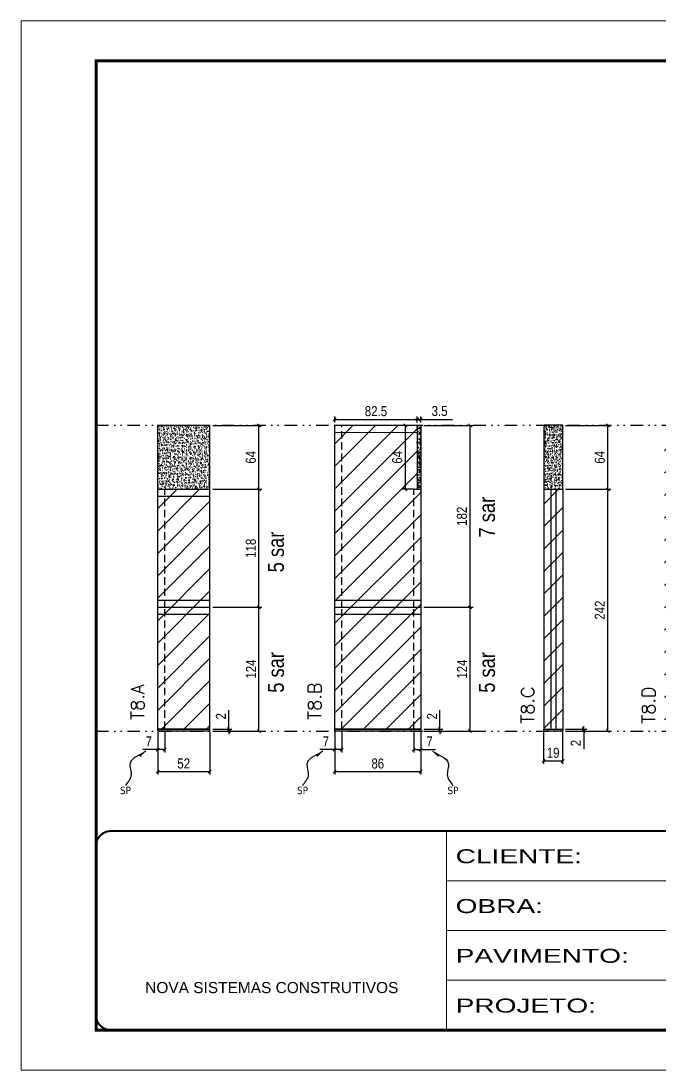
# Model space of a CAD drawing. Extents: x 14400 to 27878, y -21631 to 6985.
# Drawn here: x 17583 to 18222, y -8997 to -7947 of the extents above; entities that cross this region are included whole.
import ezdxf

# ---------------------------------------------------------------- set-up
doc = ezdxf.new("R2010")
doc.units = 0
for name, pattern in [('CONTINUO', [0]), ('DASHED', [0.75, 0.5, -0.25]), ('DIVIDE2', [0.625, 0.25, -0.125, 0, -0.125, 0, -0.125]), ('HIDDEN', [0.375, 0.25, -0.125])]:
    doc.linetypes.add(name, pattern=pattern)
for name, color, linetype in [('COTA', 241, 'Continuous'), ('NOMENCLATURA', 7, 'Continuous'), ('Nível', 160, 'Continuous'), ('Painéis', 200, 'Continuous'), ('SARR_2.2x7', 40, 'Continuous'), ('texto', 7, 'Continuous')]:
    doc.layers.add(name, color=color, linetype=linetype)
for name, color, linetype, lineweight in [('Folhas', 255, 'Continuous', 9), ('Hachura', 251, 'Continuous', 9), ('SARRAFO DE PRESSAO', 251, 'DASHED', 9), ('Texto Seção', 7, 'Continuous', 15)]:
    doc.layers.add(name, color=color, linetype=linetype, lineweight=lineweight)
doc.styles.add('ARIAL', font='arial.ttf')
doc.styles.add('ARIAL_NARROW', font='ARIALN.TTF', dxfattribs={"height": 0.2})
doc.styles.add('COTA TECNICA', font='techl___.ttf', dxfattribs={"height": 10})
doc.styles.add('COTA TECNICA-50', font='techl___.ttf', dxfattribs={"height": 10})
doc.styles.add('REGUA-120', font='ROMANS.shx', dxfattribs={"height": 15})
doc.styles.get("Standard").update_dxf_attribs({"font": 'arial.ttf'})
doc.styles.add('Tecnologia', font='')
doc.styles.get('Tecnologia').set_extended_font_data('Forgotten Futurist')
doc.dimstyles.new('COTA PAINEL-50', dxfattribs={"dimtxt": 10, "dimasz": 3, "dimexe": 3, "dimexo": 3, "dimgap": 3, "dimtad": 1, "dimdec": 1, "dimzin": 12, "dimdsep": 46, "dimtxsty": 'COTA TECNICA-50', "dimblk1": 'OBLIQUE', "dimblk2": 'OBLIQUE', "dimsah": 1, "dimcen": 0.9, "dimclrd": 4, "dimclre": 4, "dimclrt": 240, "dimadec": 1, "dimazin": 3, "dimtfac": 1, "dimtdec": 1, "dimtmove": 0, "dimatfit": 3, "dimfxl": 1, "dimtolj": 1, "dimtzin": 12, "dimarcsym": 0})
doc.dimstyles.new('PAINEL', dxfattribs={"dimtxt": 10, "dimasz": 3, "dimexe": 3, "dimexo": 3, "dimgap": 3, "dimtad": 1, "dimdec": 1, "dimzin": 12, "dimdsep": 46, "dimtxsty": 'COTA TECNICA', "dimblk1": 'OBLIQUE', "dimblk2": 'OBLIQUE', "dimsah": 1, "dimcen": 0.9, "dimclrd": 4, "dimclre": 4, "dimclrt": 240, "dimadec": 1, "dimazin": 3, "dimtfac": 1, "dimtdec": 1, "dimtmove": 0, "dimatfit": 3, "dimfxl": 1, "dimtolj": 1, "dimtzin": 12, "dimarcsym": 0})
doc.dimstyles.get("Standard").update_dxf_attribs({"dimtxt": 0.18, "dimasz": 0.18, "dimexe": 0.18, "dimexo": 0.0625, "dimgap": 0.09, "dimtad": 0, "dimtih": 1, "dimtoh": 1, "dimdec": 4, "dimzin": 0, "dimdsep": 46, "dimtxsty": 'Standard', "dimcen": 0.09, "dimadec": 0, "dimazin": 0, "dimtfac": 1, "dimtdec": 4, "dimtofl": 0, "dimtmove": 0, "dimatfit": 3, "dimfxl": 1, "dimtolj": 1, "dimtzin": 0, "dimarcsym": 0})

# ---------------------------------------------------------------- blocks, each defined once
blk = doc.blocks.new('9999999999')
at = {"color": 30, "linetype": 'CONTINUO'}
for p, q in [((98564.6, 34230.2), (98564.6, 34429.4)), ((98564.6, 34379.6), (99584, 34379.6)), ((98564.6, 34329.8), (99488, 34329.8)), ((98564.6, 34280), (99488, 34280))]:
    blk.add_line(p, q, dxfattribs=at)
at = {"color": 30, "linetype": 'CONTINUO', "const_width": 2}
blk.add_lwpolyline([(99584, 34230.2), (99584, 34414.4, 0.414214), (99569, 34429.4), (98229, 34429.4, 0.414214), (98214, 34414.4), (98214, 34245.2, 0.414214), (98229, 34230.2), (99584, 34230.2)], format="xyb", dxfattribs=at)
at = {"layer": 'Folhas'}
blk.add_lwpolyline([(98139, 34190.2), (99624, 34190.2), (99624, 35240.2), (98139, 35240.2)], close=True, dxfattribs=at)
at = {"layer": 'Folhas', "color": 30, "const_width": 3}
blk.add_lwpolyline([(98214, 34230.2), (99584, 34230.2), (99584, 35200.2), (98214, 35200.2)], close=True, dxfattribs=at)
at = {"color": 7, "linetype": 'Continuous', "ltscale": 5, "style": 'ARIAL'}
blk.add_text('NOVA SISTEMAS CONSTRUTIVOS', height=11.059, dxfattribs=at).set_placement((98263.2, 34267.2))
at = {"layer": 'Folhas', "color": 7, "style": 'Tecnologia', "width": 1.5}
for s, p in [('CLIENTE:', (98573.7, 34397.2)), ('OBRA:', (98573.7, 34347.3)), ('PAVIMENTO:', (98573.7, 34297.5)), ('PROJETO:', (98573.7, 34247.7))]:
    blk.add_text(s, height=14, dxfattribs=at).set_placement(p)
blk = doc.blocks.new('_Oblique')
at = {"color": 0, "linetype": 'ByBlock', "lineweight": -2}
blk.add_line((-0.5, -0.5), (0.5, 0.5), dxfattribs=at)
blk = doc.blocks.new('*D2519')
at = {"layer": 'COTA', "color": 4, "lineweight": -2, "transparency": 16777216}
for p, q in [((17720.2, -8658.5), (17720.2, -8701.1)), ((17772.2, -8658.5), (17772.2, -8701.1)), ((17720.2, -8698.1), (17772.2, -8698.1))]:
    blk.add_line(p, q, dxfattribs=at)
at = {"layer": 'Defpoints', "color": 0, "transparency": 16777216}
for p in [(17720.2, -8655.5), (17772.2, -8655.5), (17772.2, -8698.1)]:
    blk.add_point(p, dxfattribs=at)
at = {"layer": 'COTA', "color": 4, "lineweight": -2, "transparency": 16777216, "xscale": 3, "yscale": 3, "zscale": 3, "rotation": 180}
blk.add_blockref('_Oblique', (17720.2, -8698.1), dxfattribs=at)
at = {"layer": 'COTA', "color": 4, "lineweight": -2, "transparency": 16777216, "xscale": 3, "yscale": 3, "zscale": 3}
blk.add_blockref('_Oblique', (17772.2, -8698.1), dxfattribs=at)
at = {"layer": 'COTA', "color": 240, "transparency": 16777216, "insert": (17746.2, -8690), "char_height": 10, "attachment_point": 5, "style": 'COTA TECNICA'}
blk.add_mtext('\\A1;52', dxfattribs=at)
blk = doc.blocks.new('*D2520')
at = {"layer": 'COTA', "color": 4, "lineweight": -2, "transparency": 16777216}
for p, q in [((17720.2, -8660.5), (17720.2, -8679)), ((17727.2, -8658.5), (17727.2, -8679)), ((17720.2, -8676), (17705.4, -8676)), ((17727.2, -8676), (17720.2, -8676))]:
    blk.add_line(p, q, dxfattribs=at)
at = {"layer": 'Defpoints', "color": 0, "transparency": 16777216}
for p in [(17720.2, -8657.5), (17727.2, -8655.5), (17720.2, -8676)]:
    blk.add_point(p, dxfattribs=at)
at = {"layer": 'COTA', "color": 4, "lineweight": -2, "transparency": 16777216, "xscale": 3, "yscale": 3, "zscale": 3, "rotation": 180}
blk.add_blockref('_Oblique', (17720.2, -8676), dxfattribs=at)
at = {"layer": 'COTA', "color": 4, "lineweight": -2, "transparency": 16777216, "xscale": 3, "yscale": 3, "zscale": 3}
blk.add_blockref('_Oblique', (17727.2, -8676), dxfattribs=at)
at = {"layer": 'COTA', "color": 240, "transparency": 16777216, "insert": (17711.3, -8667.9), "char_height": 10, "attachment_point": 5, "style": 'COTA TECNICA-50'}
blk.add_mtext('\\A1;7', dxfattribs=at)
blk = doc.blocks.new('*D2521')
at = {"layer": 'COTA', "color": 4, "lineweight": -2, "transparency": 16777216}
for p, q in [((17791.4, -8655.5), (17791.4, -8636.7)), ((17775.2, -8655.5), (17794.4, -8655.5)), ((17775.2, -8657.5), (17794.4, -8657.5)), ((17791.4, -8657.5), (17791.4, -8655.5)), ((17791.4, -8657.5), (17791.4, -8660.5))]:
    blk.add_line(p, q, dxfattribs=at)
at = {"layer": 'Defpoints', "color": 0, "transparency": 16777216}
for p in [(17772.2, -8655.5), (17772.2, -8657.5), (17791.4, -8657.5)]:
    blk.add_point(p, dxfattribs=at)
at = {"layer": 'COTA', "color": 4, "lineweight": -2, "transparency": 16777216, "xscale": 3, "yscale": 3, "zscale": 3}
for p, rotation in [((17791.4, -8655.5), 270), ((17791.4, -8657.5), 90)]:
    blk.add_blockref('_Oblique', p, dxfattribs=dict(at, rotation=rotation))
at = {"layer": 'COTA', "color": 240, "transparency": 16777216, "insert": (17783.4, -8642.7), "char_height": 10, "attachment_point": 5, "rotation": 90, "style": 'COTA TECNICA-50'}
blk.add_mtext('\\A1;2', dxfattribs=at)
blk = doc.blocks.new('*D2522')
at = {"layer": 'COTA', "color": 4, "linetype": 'ByBlock', "lineweight": -2, "transparency": 16777216}
for p, q in [((17775.2, -8533.5), (17824.5, -8533.5)), ((17821.5, -8657.5), (17821.5, -8533.5)), ((17775.2, -8657.5), (17824.5, -8657.5))]:
    blk.add_line(p, q, dxfattribs=at)
at = {"layer": 'Defpoints', "color": 0, "linetype": 'ByBlock', "transparency": 16777216}
for p in [(17772.2, -8533.5), (17821.5, -8533.5), (17772.2, -8657.5)]:
    blk.add_point(p, dxfattribs=at)
at = {"layer": 'COTA', "color": 4, "linetype": 'ByBlock', "lineweight": -2, "transparency": 16777216, "xscale": 3, "yscale": 3, "zscale": 3}
for p, rotation in [((17821.5, -8533.5), 90), ((17821.5, -8657.5), 270)]:
    blk.add_blockref('_Oblique', p, dxfattribs=dict(at, rotation=rotation))
at = {"layer": 'COTA', "color": 240, "linetype": 'ByBlock', "transparency": 16777216, "insert": (17813.5, -8595.5), "char_height": 10, "attachment_point": 5, "rotation": 90, "style": 'COTA TECNICA'}
blk.add_mtext('\\A1;124', dxfattribs=at)
blk = doc.blocks.new('*D2517')
at = {"layer": 'COTA', "color": 4, "linetype": 'ByBlock', "lineweight": -2, "transparency": 16777216}
for p, q in [((17775.2, -8533.5), (17824.5, -8533.5)), ((17821.5, -8657.5), (17821.5, -8533.5)), ((17775.2, -8657.5), (17824.5, -8657.5))]:
    blk.add_line(p, q, dxfattribs=at)
at = {"layer": 'Defpoints', "color": 0, "linetype": 'ByBlock', "transparency": 16777216}
for p in [(17772.2, -8533.5), (17821.5, -8533.5), (17772.2, -8657.5)]:
    blk.add_point(p, dxfattribs=at)
at = {"layer": 'COTA', "color": 4, "linetype": 'ByBlock', "lineweight": -2, "transparency": 16777216, "xscale": 3, "yscale": 3, "zscale": 3}
for p, rotation in [((17821.5, -8533.5), 90), ((17821.5, -8657.5), 270)]:
    blk.add_blockref('_Oblique', p, dxfattribs=dict(at, rotation=rotation))
at = {"layer": 'COTA', "color": 240, "linetype": 'ByBlock', "transparency": 16777216, "insert": (17813.5, -8595.5), "char_height": 10, "attachment_point": 5, "rotation": 90, "style": 'COTA TECNICA'}
blk.add_mtext('\\A1;124', dxfattribs=at)
blk = doc.blocks.new('*D2518')
at = {"layer": 'COTA', "color": 4, "lineweight": -2, "transparency": 16777216}
for p, q in [((17775.2, -8415.5), (17824.5, -8415.5)), ((17821.5, -8533.5), (17821.5, -8415.5)), ((17775.2, -8533.5), (17824.5, -8533.5))]:
    blk.add_line(p, q, dxfattribs=at)
at = {"layer": 'Defpoints', "color": 0, "transparency": 16777216}
for p in [(17772.2, -8415.5), (17821.5, -8415.5), (17772.2, -8533.5)]:
    blk.add_point(p, dxfattribs=at)
at = {"layer": 'COTA', "color": 4, "lineweight": -2, "transparency": 16777216, "xscale": 3, "yscale": 3, "zscale": 3}
for p, rotation in [((17821.5, -8415.5), 90), ((17821.5, -8533.5), 270)]:
    blk.add_blockref('_Oblique', p, dxfattribs=dict(at, rotation=rotation))
at = {"layer": 'COTA', "color": 240, "transparency": 16777216, "insert": (17813.4, -8474.5), "char_height": 10, "attachment_point": 5, "rotation": 90, "style": 'COTA TECNICA'}
blk.add_mtext('\\A1;118', dxfattribs=at)
blk = doc.blocks.new('*D2523')
at = {"layer": 'COTA', "color": 4, "lineweight": -2, "transparency": 16777216}
for p, q in [((17775.2, -8351.5), (17824.5, -8351.5)), ((17821.5, -8415.5), (17821.5, -8351.5)), ((17775.2, -8415.5), (17824.5, -8415.5))]:
    blk.add_line(p, q, dxfattribs=at)
at = {"layer": 'Defpoints', "color": 0, "transparency": 16777216}
for p in [(17772.2, -8351.5), (17821.5, -8351.5), (17772.2, -8415.5)]:
    blk.add_point(p, dxfattribs=at)
at = {"layer": 'COTA', "color": 4, "lineweight": -2, "transparency": 16777216, "xscale": 3, "yscale": 3, "zscale": 3}
for p, rotation in [((17821.5, -8351.5), 90), ((17821.5, -8415.5), 270)]:
    blk.add_blockref('_Oblique', p, dxfattribs=dict(at, rotation=rotation))
at = {"layer": 'COTA', "color": 240, "transparency": 16777216, "insert": (17813.4, -8383.5), "char_height": 10, "attachment_point": 5, "rotation": 90, "style": 'COTA TECNICA'}
blk.add_mtext('\\A1;64', dxfattribs=at)
blk = doc.blocks.new('*D2527')
at = {"layer": 'COTA', "color": 4, "lineweight": -2, "transparency": 16777216}
for p, q in [((17897.3, -8658.5), (17897.3, -8701.1)), ((17983.3, -8658.5), (17983.3, -8701.1)), ((17897.3, -8698.1), (17983.3, -8698.1))]:
    blk.add_line(p, q, dxfattribs=at)
at = {"layer": 'Defpoints', "color": 0, "transparency": 16777216}
for p in [(17897.3, -8655.5), (17983.3, -8655.5), (17983.3, -8698.1)]:
    blk.add_point(p, dxfattribs=at)
at = {"layer": 'COTA', "color": 4, "lineweight": -2, "transparency": 16777216, "xscale": 3, "yscale": 3, "zscale": 3, "rotation": 180}
blk.add_blockref('_Oblique', (17897.3, -8698.1), dxfattribs=at)
at = {"layer": 'COTA', "color": 4, "lineweight": -2, "transparency": 16777216, "xscale": 3, "yscale": 3, "zscale": 3}
blk.add_blockref('_Oblique', (17983.3, -8698.1), dxfattribs=at)
at = {"layer": 'COTA', "color": 240, "transparency": 16777216, "insert": (17940.3, -8690), "char_height": 10, "attachment_point": 5, "style": 'COTA TECNICA'}
blk.add_mtext('\\A1;86', dxfattribs=at)
blk = doc.blocks.new('*D2528')
at = {"layer": 'COTA', "color": 4, "lineweight": -2, "transparency": 16777216}
for p, q in [((17897.3, -8660.5), (17897.3, -8679)), ((17904.3, -8658.5), (17904.3, -8679)), ((17897.3, -8676), (17882.5, -8676)), ((17904.3, -8676), (17897.3, -8676))]:
    blk.add_line(p, q, dxfattribs=at)
at = {"layer": 'Defpoints', "color": 0, "transparency": 16777216}
for p in [(17897.3, -8657.5), (17904.3, -8655.5), (17897.3, -8676)]:
    blk.add_point(p, dxfattribs=at)
at = {"layer": 'COTA', "color": 4, "lineweight": -2, "transparency": 16777216, "xscale": 3, "yscale": 3, "zscale": 3, "rotation": 180}
blk.add_blockref('_Oblique', (17897.3, -8676), dxfattribs=at)
at = {"layer": 'COTA', "color": 4, "lineweight": -2, "transparency": 16777216, "xscale": 3, "yscale": 3, "zscale": 3}
blk.add_blockref('_Oblique', (17904.3, -8676), dxfattribs=at)
at = {"layer": 'COTA', "color": 240, "transparency": 16777216, "insert": (17888.4, -8667.9), "char_height": 10, "attachment_point": 5, "style": 'COTA TECNICA-50'}
blk.add_mtext('\\A1;7', dxfattribs=at)
blk = doc.blocks.new('*D2529')
at = {"layer": 'COTA', "color": 4, "lineweight": -2, "transparency": 16777216}
for p, q in [((18002.5, -8655.5), (18002.5, -8636.7)), ((17986.3, -8655.5), (18005.5, -8655.5)), ((17986.3, -8657.5), (18005.5, -8657.5)), ((18002.5, -8657.5), (18002.5, -8655.5)), ((18002.5, -8657.5), (18002.5, -8660.5))]:
    blk.add_line(p, q, dxfattribs=at)
at = {"layer": 'Defpoints', "color": 0, "transparency": 16777216}
for p in [(17983.3, -8655.5), (17983.3, -8657.5), (18002.5, -8657.5)]:
    blk.add_point(p, dxfattribs=at)
at = {"layer": 'COTA', "color": 4, "lineweight": -2, "transparency": 16777216, "xscale": 3, "yscale": 3, "zscale": 3}
for p, rotation in [((18002.5, -8655.5), 270), ((18002.5, -8657.5), 90)]:
    blk.add_blockref('_Oblique', p, dxfattribs=dict(at, rotation=rotation))
at = {"layer": 'COTA', "color": 240, "transparency": 16777216, "insert": (17994.5, -8642.7), "char_height": 10, "attachment_point": 5, "rotation": 90, "style": 'COTA TECNICA-50'}
blk.add_mtext('\\A1;2', dxfattribs=at)
blk = doc.blocks.new('*D2530')
at = {"layer": 'COTA', "color": 4, "linetype": 'ByBlock', "lineweight": -2, "transparency": 16777216}
for p, q in [((17986.3, -8533.5), (18035.6, -8533.5)), ((18032.6, -8657.5), (18032.6, -8533.5)), ((17986.3, -8657.5), (18035.6, -8657.5))]:
    blk.add_line(p, q, dxfattribs=at)
at = {"layer": 'Defpoints', "color": 0, "linetype": 'ByBlock', "transparency": 16777216}
for p in [(17983.3, -8533.5), (18032.6, -8533.5), (17983.3, -8657.5)]:
    blk.add_point(p, dxfattribs=at)
at = {"layer": 'COTA', "color": 4, "linetype": 'ByBlock', "lineweight": -2, "transparency": 16777216, "xscale": 3, "yscale": 3, "zscale": 3}
for p, rotation in [((18032.6, -8533.5), 90), ((18032.6, -8657.5), 270)]:
    blk.add_blockref('_Oblique', p, dxfattribs=dict(at, rotation=rotation))
at = {"layer": 'COTA', "color": 240, "linetype": 'ByBlock', "transparency": 16777216, "insert": (18024.6, -8595.5), "char_height": 10, "attachment_point": 5, "rotation": 90, "style": 'COTA TECNICA'}
blk.add_mtext('\\A1;124', dxfattribs=at)
blk = doc.blocks.new('*D2525')
at = {"layer": 'COTA', "color": 4, "linetype": 'ByBlock', "lineweight": -2, "transparency": 16777216}
for p, q in [((17986.3, -8533.5), (18035.6, -8533.5)), ((18032.6, -8657.5), (18032.6, -8533.5)), ((17986.3, -8657.5), (18035.6, -8657.5))]:
    blk.add_line(p, q, dxfattribs=at)
at = {"layer": 'Defpoints', "color": 0, "linetype": 'ByBlock', "transparency": 16777216}
for p in [(17983.3, -8533.5), (18032.6, -8533.5), (17983.3, -8657.5)]:
    blk.add_point(p, dxfattribs=at)
at = {"layer": 'COTA', "color": 4, "linetype": 'ByBlock', "lineweight": -2, "transparency": 16777216, "xscale": 3, "yscale": 3, "zscale": 3}
for p, rotation in [((18032.6, -8533.5), 90), ((18032.6, -8657.5), 270)]:
    blk.add_blockref('_Oblique', p, dxfattribs=dict(at, rotation=rotation))
at = {"layer": 'COTA', "color": 240, "linetype": 'ByBlock', "transparency": 16777216, "insert": (18024.6, -8595.5), "char_height": 10, "attachment_point": 5, "rotation": 90, "style": 'COTA TECNICA'}
blk.add_mtext('\\A1;124', dxfattribs=at)
blk = doc.blocks.new('*D2526')
at = {"layer": 'COTA', "color": 4, "lineweight": -2, "transparency": 16777216}
for p, q in [((17986.3, -8351.5), (18035.6, -8351.5)), ((18032.6, -8533.5), (18032.6, -8351.5)), ((17986.3, -8533.5), (18035.6, -8533.5))]:
    blk.add_line(p, q, dxfattribs=at)
at = {"layer": 'Defpoints', "color": 0, "transparency": 16777216}
for p in [(17983.3, -8351.5), (18032.6, -8351.5), (17983.3, -8533.5)]:
    blk.add_point(p, dxfattribs=at)
at = {"layer": 'COTA', "color": 4, "lineweight": -2, "transparency": 16777216, "xscale": 3, "yscale": 3, "zscale": 3}
for p, rotation in [((18032.6, -8351.5), 90), ((18032.6, -8533.5), 270)]:
    blk.add_blockref('_Oblique', p, dxfattribs=dict(at, rotation=rotation))
at = {"layer": 'COTA', "color": 240, "transparency": 16777216, "insert": (18024.5, -8442.5), "char_height": 10, "attachment_point": 5, "rotation": 90, "style": 'COTA TECNICA'}
blk.add_mtext('\\A1;182', dxfattribs=at)
blk = doc.blocks.new('*D2524')
at = {"layer": 'COTA', "color": 4, "lineweight": -2, "transparency": 16777216}
for p, q in [((17976.3, -8658.5), (17976.3, -8679)), ((17983.3, -8660.5), (17983.3, -8679)), ((17976.3, -8676), (17983.3, -8676)), ((17983.3, -8676), (17998, -8676))]:
    blk.add_line(p, q, dxfattribs=at)
at = {"layer": 'Defpoints', "color": 0, "transparency": 16777216}
for p in [(17976.3, -8655.5), (17983.3, -8657.5), (17983.3, -8676)]:
    blk.add_point(p, dxfattribs=at)
at = {"layer": 'COTA', "color": 4, "lineweight": -2, "transparency": 16777216, "xscale": 3, "yscale": 3, "zscale": 3, "rotation": 180}
blk.add_blockref('_Oblique', (17976.3, -8676), dxfattribs=at)
at = {"layer": 'COTA', "color": 4, "lineweight": -2, "transparency": 16777216, "xscale": 3, "yscale": 3, "zscale": 3}
blk.add_blockref('_Oblique', (17983.3, -8676), dxfattribs=at)
at = {"layer": 'COTA', "color": 240, "transparency": 16777216, "insert": (17992.1, -8667.9), "char_height": 10, "attachment_point": 5, "style": 'COTA TECNICA-50'}
blk.add_mtext('\\A1;7', dxfattribs=at)
blk = doc.blocks.new('*D2534')
at = {"layer": 'COTA', "color": 4, "lineweight": -2, "transparency": 16777216}
for p, q in [((18106.2, -8658.5), (18106.2, -8690.4)), ((18125.2, -8658.5), (18125.2, -8690.4)), ((18106.2, -8687.4), (18125.2, -8687.4))]:
    blk.add_line(p, q, dxfattribs=at)
at = {"layer": 'Defpoints', "color": 0, "transparency": 16777216}
for p in [(18106.2, -8655.5), (18125.2, -8655.5), (18125.2, -8687.4)]:
    blk.add_point(p, dxfattribs=at)
at = {"layer": 'COTA', "color": 4, "lineweight": -2, "transparency": 16777216, "xscale": 3, "yscale": 3, "zscale": 3, "rotation": 180}
blk.add_blockref('_Oblique', (18106.2, -8687.4), dxfattribs=at)
at = {"layer": 'COTA', "color": 4, "lineweight": -2, "transparency": 16777216, "xscale": 3, "yscale": 3, "zscale": 3}
blk.add_blockref('_Oblique', (18125.2, -8687.4), dxfattribs=at)
at = {"layer": 'COTA', "color": 240, "transparency": 16777216, "insert": (18115.7, -8679.3), "char_height": 10, "attachment_point": 5, "style": 'COTA TECNICA'}
blk.add_mtext('\\A1;19', dxfattribs=at)
blk = doc.blocks.new('*D2535')
at = {"layer": 'COTA', "color": 4, "lineweight": -2, "transparency": 16777216}
for p, q in [((18128.2, -8655.5), (18149.4, -8655.5)), ((18128.2, -8657.5), (18149.4, -8657.5)), ((18146.4, -8655.5), (18146.4, -8652.5)), ((18146.4, -8655.5), (18146.4, -8657.5)), ((18146.4, -8657.5), (18146.4, -8675.6))]:
    blk.add_line(p, q, dxfattribs=at)
at = {"layer": 'Defpoints', "color": 0, "transparency": 16777216}
for p in [(18125.2, -8655.5), (18125.2, -8657.5), (18146.4, -8655.5)]:
    blk.add_point(p, dxfattribs=at)
at = {"layer": 'COTA', "color": 4, "lineweight": -2, "transparency": 16777216, "xscale": 3, "yscale": 3, "zscale": 3}
for p, rotation in [((18146.4, -8655.5), 270), ((18146.4, -8657.5), 90)]:
    blk.add_blockref('_Oblique', p, dxfattribs=dict(at, rotation=rotation))
at = {"layer": 'COTA', "color": 240, "transparency": 16777216, "insert": (18138.4, -8669.5), "char_height": 10, "attachment_point": 5, "rotation": 90, "style": 'COTA TECNICA-50'}
blk.add_mtext('\\A1;2', dxfattribs=at)
blk = doc.blocks.new('*D2536')
at = {"layer": 'COTA', "color": 4, "lineweight": -2, "transparency": 16777216}
for p, q in [((18128.2, -8415.5), (18173.5, -8415.5)), ((18170.5, -8657.5), (18170.5, -8415.5)), ((18128.2, -8657.5), (18173.5, -8657.5))]:
    blk.add_line(p, q, dxfattribs=at)
at = {"layer": 'Defpoints', "color": 0, "transparency": 16777216}
for p in [(18125.2, -8415.5), (18170.5, -8415.5), (18125.2, -8657.5)]:
    blk.add_point(p, dxfattribs=at)
at = {"layer": 'COTA', "color": 4, "lineweight": -2, "transparency": 16777216, "xscale": 3, "yscale": 3, "zscale": 3}
for p, rotation in [((18170.5, -8415.5), 90), ((18170.5, -8657.5), 270)]:
    blk.add_blockref('_Oblique', p, dxfattribs=dict(at, rotation=rotation))
at = {"layer": 'COTA', "color": 240, "transparency": 16777216, "insert": (18162.4, -8536.5), "char_height": 10, "attachment_point": 5, "rotation": 90, "style": 'COTA TECNICA-50'}
blk.add_mtext('\\A1;242', dxfattribs=at)
blk = doc.blocks.new('*D2538')
at = {"layer": 'COTA', "color": 4, "lineweight": -2, "transparency": 16777216}
for p, q in [((18128.2, -8351.5), (18173.5, -8351.5)), ((18170.5, -8415.5), (18170.5, -8351.5)), ((18128.2, -8415.5), (18173.5, -8415.5))]:
    blk.add_line(p, q, dxfattribs=at)
at = {"layer": 'Defpoints', "color": 0, "transparency": 16777216}
for p in [(18125.2, -8351.5), (18170.5, -8351.5), (18125.2, -8415.5)]:
    blk.add_point(p, dxfattribs=at)
at = {"layer": 'COTA', "color": 4, "lineweight": -2, "transparency": 16777216, "xscale": 3, "yscale": 3, "zscale": 3}
for p, rotation in [((18170.5, -8351.5), 90), ((18170.5, -8415.5), 270)]:
    blk.add_blockref('_Oblique', p, dxfattribs=dict(at, rotation=rotation))
at = {"layer": 'COTA', "color": 240, "transparency": 16777216, "insert": (18162.4, -8383.5), "char_height": 10, "attachment_point": 5, "rotation": 90, "style": 'COTA TECNICA'}
blk.add_mtext('\\A1;64', dxfattribs=at)
blk = doc.blocks.new('*D2984')
at = {"layer": 'COTA', "color": 4, "lineweight": -2, "transparency": 16777216}
for p, q in [((17976.8, -8351.5), (17964.9, -8351.5)), ((17967.9, -8415.5), (17967.9, -8351.5)), ((17976.8, -8415.5), (17964.9, -8415.5))]:
    blk.add_line(p, q, dxfattribs=at)
at = {"layer": 'Defpoints', "color": 0, "transparency": 16777216}
for p in [(17967.9, -8351.5), (17979.8, -8351.5), (17979.8, -8415.5)]:
    blk.add_point(p, dxfattribs=at)
at = {"layer": 'COTA', "color": 4, "lineweight": -2, "transparency": 16777216, "xscale": 3, "yscale": 3, "zscale": 3}
for p, rotation in [((17967.9, -8351.5), 90), ((17967.9, -8415.5), 270)]:
    blk.add_blockref('_Oblique', p, dxfattribs=dict(at, rotation=rotation))
at = {"layer": 'COTA', "color": 240, "transparency": 16777216, "insert": (17959.8, -8383.5), "char_height": 10, "attachment_point": 5, "rotation": 90, "style": 'COTA TECNICA'}
blk.add_mtext('\\A1;64', dxfattribs=at)
blk = doc.blocks.new('*D2985')
at = {"layer": 'COTA', "color": 4, "lineweight": -2, "transparency": 16777216}
for p, q in [((17897.3, -8348.5), (17897.3, -8342.5)), ((17897.3, -8345.5), (17979.8, -8345.5)), ((17979.8, -8348.5), (17979.8, -8342.5))]:
    blk.add_line(p, q, dxfattribs=at)
at = {"layer": 'Defpoints', "color": 0, "transparency": 16777216}
for p in [(17979.8, -8345.5), (17897.3, -8351.5), (17979.8, -8351.5)]:
    blk.add_point(p, dxfattribs=at)
at = {"layer": 'COTA', "color": 4, "lineweight": -2, "transparency": 16777216, "xscale": 3, "yscale": 3, "zscale": 3, "rotation": 180}
blk.add_blockref('_Oblique', (17897.3, -8345.5), dxfattribs=at)
at = {"layer": 'COTA', "color": 4, "lineweight": -2, "transparency": 16777216, "xscale": 3, "yscale": 3, "zscale": 3}
blk.add_blockref('_Oblique', (17979.8, -8345.5), dxfattribs=at)
at = {"layer": 'COTA', "color": 240, "transparency": 16777216, "insert": (17938.5, -8337.3), "char_height": 10, "attachment_point": 5, "style": 'COTA TECNICA'}
blk.add_mtext('\\A1;82.5', dxfattribs=at)
blk = doc.blocks.new('*D2986')
at = {"layer": 'COTA', "color": 4, "lineweight": -2, "transparency": 16777216}
for p, q in [((17979.8, -8345.5), (17976.8, -8345.5)), ((17979.8, -8348.5), (17979.8, -8342.5)), ((17979.8, -8345.5), (17983.3, -8345.5)), ((17983.3, -8348.5), (17983.3, -8342.5)), ((17983.3, -8345.5), (18014.9, -8345.5))]:
    blk.add_line(p, q, dxfattribs=at)
at = {"layer": 'Defpoints', "color": 0, "transparency": 16777216}
for p in [(17983.3, -8345.5), (17979.8, -8351.5), (17983.3, -8351.5)]:
    blk.add_point(p, dxfattribs=at)
at = {"layer": 'COTA', "color": 4, "lineweight": -2, "transparency": 16777216, "xscale": 3, "yscale": 3, "zscale": 3}
blk.add_blockref('_Oblique', (17979.8, -8345.5), dxfattribs=at)
at = {"layer": 'COTA', "color": 4, "lineweight": -2, "transparency": 16777216, "xscale": 3, "yscale": 3, "zscale": 3, "rotation": 180}
blk.add_blockref('_Oblique', (17983.3, -8345.5), dxfattribs=at)
at = {"layer": 'COTA', "color": 240, "transparency": 16777216, "insert": (18002.1, -8337.2), "char_height": 10, "attachment_point": 5, "style": 'COTA TECNICA'}
blk.add_mtext('\\A1;3.5', dxfattribs=at)

msp = doc.modelspace()

# ---------------------------------------------------------------- hatches: boundary and pattern name
at = {"layer": 'COTA'}
h = msp.add_hatch(dxfattribs=at)
h.set_pattern_fill('AR-CONC', color=256, scale=0.03)
h.set_pattern_definition([(50, (2036.9685, 0), (5.4655401, -0.4781726), [0.5715, -6.2865]), (355, (2036.9685, 0), (-1.0573026, 5.7317054), [0.4572, -5.0292175]), (100.451445, (2037.424, -0.04), (4.4082374, 5.2535326), [0.4857003, -5.3427073]), (46.1842, (2036.9685, 1.524), (8.1323712, -1.2612698), [0.85725, -9.42975]), (96.63556, (2037.646, 1.419), (7.122124, 7.4227837), [0.7285507, -8.0140682]), (351.18415, (2036.9685, 1.524), (7.122124, 7.4227837), [0.685799, -7.543792]), (21, (2037.7305, 1.143), (4.5484317, -3.067956), [0.5715, -6.2865]), (326, (2037.7305, 1.143), (1.8540609, 5.525639), [0.4572, -5.0292]), (71.451445, (2038.1095, 0.8873), (6.4024926, 2.457683), [0.4857003, -5.3426981]), (37.5, (2036.9685, 0), (0.0926581, 2.53665117), [0, -4.96824, 0, -5.1054, 0, -5.04825]), (7.5, (2036.9685, 0), (2.00458988, 3.00541724), [0, -2.91084, 0, -4.85394, 0, -1.92405]), (327.5, (2035.2692, 0), (4.06771786, -0.17186232), [0, -1.905, 0, -5.9436, 0, -7.8867]), (317.5, (2034.5072, 0), (4.44387544, 0.7627947), [0, -2.4765, 0, -3.94716, 0, -5.6007])])
h.paths.add_polyline_path([(17720.173, -8415.466), (17772.173, -8415.466), (17772.173, -8351.466), (17720.173, -8351.466)])
h = msp.add_hatch(dxfattribs=at)
h.set_pattern_fill('AR-CONC', color=256, scale=0.03)
h.set_pattern_definition([(50, (-1585, 0), (5.4655401, -0.4781726), [0.5715, -6.2865]), (355, (-1585, 0), (-1.0573026, 5.7317054), [0.4572, -5.0292175]), (100.451445, (-1584.5445, -0.04), (4.4082374, 5.2535326), [0.4857003, -5.3427073]), (46.1842, (-1585, 1.524), (8.1323712, -1.2612698), [0.85725, -9.42975]), (96.635558, (-1584.322, 1.419), (7.122124, 7.4227837), [0.7285507, -8.0140682]), (351.18415, (-1585, 1.524), (7.122124, 7.4227837), [0.685799, -7.543792]), (21, (-1584.238, 1.143), (4.5484317, -3.0679559), [0.5715, -6.2865]), (326, (-1584.238, 1.143), (1.8540609, 5.525639), [0.4572, -5.0292]), (71.451445, (-1583.859, 0.8873), (6.4024926, 2.4576831), [0.4857003, -5.3426981]), (37.5, (-1585, 0), (0.0926581, 2.53665117), [0, -4.96824, 0, -5.1054, 0, -5.04825]), (7.5, (-1585, 0), (2.00458988, 3.00541724), [0, -2.91084, 0, -4.85394, 0, -1.92405]), (327.5, (-1586.6993, 0), (4.06771786, -0.17186232), [0, -1.905, 0, -5.9436, 0, -7.8867]), (317.5, (-1587.4613, 0), (4.44387544, 0.76279473), [0, -2.4765, 0, -3.94716, 0, -5.6007])])
h.paths.add_polyline_path([(17983.265, -8351.466), (17979.767, -8351.466), (17979.767, -8415.366), (17983.265, -8415.366)])
h = msp.add_hatch(dxfattribs=at)
h.set_pattern_fill('AR-CONC', color=256, scale=0.03)
h.set_pattern_definition([(50, (2653.815, -11440.751), (5.4655401, -0.4781726), [0.5715, -6.2865]), (355, (2653.815, -11440.751), (-1.0573026, 5.7317054), [0.4572, -5.0292175]), (100.451445, (2654.2703, -11440.791), (4.4082374, 5.2535326), [0.4857003, -5.3427073]), (46.1842, (2653.815, -11439.227), (8.1323712, -1.2612698), [0.85725, -9.42975]), (96.63556, (2654.4926, -11439.332), (7.122124, 7.4227837), [0.7285507, -8.0140682]), (351.18415, (2653.815, -11439.227), (7.122124, 7.4227837), [0.685799, -7.543792]), (21, (2654.577, -11439.608), (4.5484317, -3.067956), [0.5715, -6.2865]), (326, (2654.577, -11439.608), (1.8540609, 5.525639), [0.4572, -5.0292]), (71.451445, (2654.956, -11439.864), (6.4024926, 2.457683), [0.4857003, -5.3426981]), (37.5, (2653.8149, -11440.751), (0.0926581, 2.53665117), [0, -4.96824, 0, -5.1054, 0, -5.04825]), (7.5, (2653.8149, -11440.751), (2.00458988, 3.00541724), [0, -2.91084, 0, -4.85394, 0, -1.92405]), (327.5, (2652.1156, -11440.751), (4.06771786, -0.17186232), [0, -1.905, 0, -5.9436, 0, -7.8867]), (317.5, (2651.3536, -11440.751), (4.44387544, 0.7627947), [0, -2.4765, 0, -3.94716, 0, -5.6007])])
h.paths.add_polyline_path([(18106.249, -8351.466), (18106.249, -8415.466), (18125.249, -8415.466), (18125.249, -8351.466)])
at = {"layer": 'Hachura'}
h = msp.add_hatch(dxfattribs=at)
h.set_pattern_fill('ANSI31', color=256, scale=5)
h.paths.add_polyline_path([(17772.173, -8533.466), (17720.173, -8533.466), (17720.173, -8655.466), (17772.173, -8655.466)])
h.paths.add_polyline_path([(17772.173, -8415.466), (17720.173, -8415.466), (17720.173, -8533.466), (17772.173, -8533.466)])
h.paths.add_polyline_path([(17983.265, -8415.366), (17979.767, -8415.366), (17979.767, -8351.466), (17897.265, -8351.466), (17897.265, -8533.466), (17983.265, -8533.466)])
h.paths.add_polyline_path([(17983.265, -8533.466), (17897.265, -8533.466), (17897.265, -8655.466), (17983.265, -8655.466)])
h.paths.add_polyline_path([(18125.249, -8415.466), (18106.249, -8415.466), (18106.249, -8655.466), (18125.249, -8655.466)])
h.paths.add_polyline_path([(18242.07, -8368.466), (18227.07, -8368.466), (18227.07, -8411.466), (18242.07, -8411.466)])
h.paths.add_polyline_path([(18242.07, -8411.466), (18227.07, -8411.466), (18227.07, -8655.466), (18242.07, -8655.466)])
h.paths.add_polyline_path([(18383.55, -8415.466), (18340.55, -8415.466), (18340.55, -8533.466), (18383.55, -8533.466)])
h.paths.add_polyline_path([(18383.55, -8533.466), (18340.55, -8533.466), (18340.55, -8655.466), (18383.55, -8655.466)])
h.paths.add_polyline_path([(18555.386, -8533.466), (18508.386, -8533.466), (18508.386, -8655.466), (18555.386, -8655.466)])
h.paths.add_polyline_path([(18555.386, -8351.466), (18508.386, -8351.466), (18508.386, -8533.466), (18555.386, -8533.466)])
h.paths.add_polyline_path([(18760.892, -8368.466), (18713.892, -8368.466), (18713.892, -8415.466), (18679.892, -8415.466), (18679.892, -8533.466), (18760.892, -8533.466)])
h.paths.add_polyline_path([(18760.892, -8533.466), (18679.892, -8533.466), (18679.892, -8655.466), (18760.892, -8655.466)])
h.paths.add_polyline_path([(18924.462, -8533.466), (18877.462, -8533.466), (18877.462, -8655.466), (18924.462, -8655.466)])
h.paths.add_polyline_path([(18924.462, -8351.466), (18877.462, -8351.466), (18877.462, -8533.466), (18924.462, -8533.466)])

# ---------------------------------------------------------------- linework, layer by layer
at = {"layer": 'COTA'}
for p, q in [((17720.173, -8415.466), (17720.173, -8351.466)), ((17720.173, -8351.466), (17772.173, -8351.466)), ((17772.173, -8351.466), (17772.173, -8415.466)), ((17979.767, -8351.466), (17983.265, -8351.466)), ((17983.265, -8351.466), (17983.265, -8415.366))]:
    msp.add_line(p, q, dxfattribs=at)
msp.add_lwpolyline([(18106.249, -8415.466), (18125.249, -8415.466), (18125.249, -8351.466), (18106.249, -8351.466)], close=True, dxfattribs=at)
at = {"layer": 'Nível', "color": 4, "linetype": 'DIVIDE2', "ltscale": 50}
for p, q in [((17658.467, -8351.466), (19028.467, -8351.466)), ((17658.467, -8657.466), (19028.467, -8657.466))]:
    msp.add_line(p, q, dxfattribs=at)
at = {"layer": 'Painéis'}
for p, q in [((17897.265, -8655.466), (17897.265, -8351.466)), ((17897.265, -8351.466), (17979.767, -8351.466)), ((17979.767, -8351.466), (17979.767, -8415.476)), ((17720.173, -8655.466), (17720.173, -8415.466)), ((17720.173, -8415.466), (17772.173, -8415.466)), ((17772.173, -8415.466), (17772.173, -8655.466)), ((17976.265, -8415.366), (17983.265, -8415.366)), ((17983.265, -8415.366), (17983.265, -8655.466)), ((18106.249, -8415.466), (18106.249, -8655.466)), ((18106.249, -8415.466), (18125.249, -8415.466)), ((18125.249, -8415.466), (18125.249, -8655.466)), ((17720.173, -8533.466), (17772.173, -8533.466)), ((17897.265, -8533.466), (17983.265, -8533.466)), ((17772.173, -8655.466), (17720.173, -8655.466)), ((17983.265, -8655.466), (17897.265, -8655.466)), ((18106.249, -8655.466), (18125.249, -8655.466)), ((18106.249, -8657.466), (18106.249, -8655.466)), ((18125.249, -8657.466), (18106.249, -8657.466)), ((18125.249, -8655.466), (18125.249, -8657.466))]:
    msp.add_line(p, q, dxfattribs=at)
for points in [[(17720.173, -8655.466), (17772.173, -8655.466), (17772.173, -8657.466), (17720.173, -8657.466)], [(17897.265, -8655.466), (17983.265, -8655.466), (17983.265, -8657.466), (17897.265, -8657.466)]]:
    msp.add_lwpolyline(points, close=True, dxfattribs=at)
at = {"layer": 'SARR_2.2x7', "linetype": 'HIDDEN', "ltscale": 30}
for p, q in [((17904.265, -8533.466), (17904.265, -8351.466)), ((17727.173, -8533.466), (17727.173, -8415.466)), ((17976.265, -8533.466), (17976.265, -8415.366)), ((17727.173, -8655.466), (17727.173, -8533.466)), ((17904.265, -8655.466), (17904.265, -8533.466)), ((17976.265, -8655.466), (17976.265, -8533.466))]:
    msp.add_line(p, q, dxfattribs=at)
at = {"layer": 'SARR_2.2x7'}
for p, q in [((17897.265, -8358.466), (17979.767, -8358.576)), ((18113.249, -8415.466), (18113.249, -8655.466)), ((18118.249, -8415.466), (18118.249, -8655.466)), ((17720.173, -8422.466), (17772.173, -8422.466)), ((17720.173, -8526.466), (17772.173, -8526.466)), ((17897.265, -8526.466), (17983.265, -8526.466)), ((17720.173, -8540.466), (17772.173, -8540.466)), ((17897.265, -8540.466), (17983.265, -8540.466))]:
    msp.add_line(p, q, dxfattribs=at)

# ---------------------------------------------------------------- block references
at = {"layer": 'SARRAFO DE PRESSAO', "color": 6, "linetype": 'ByBlock'}
msp.add_blockref('9999999999', (-80555.511, -43186.954), dxfattribs=at)

# ---------------------------------------------------------------- texts
at = {"layer": 'NOMENCLATURA', "style": 'ARIAL_NARROW'}
for s, p in [('7 sar', (18057.508, -8463.771)), ('5 sar', (17846.416, -8498.63)), ('5 sar', (17846.416, -8619.142)), ('5 sar', (18057.508, -8619.142))]:
    msp.add_text(s, height=16, rotation=90, dxfattribs=at).set_placement(p)
at = {"layer": 'texto', "color": 0, "char_height": 7.5, "attachment_point": 5}
for insert in [(17687.925, -8716.957), (17865.017, -8716.957), (18015.512, -8716.957)]:
    msp.add_mtext('{\\fTahoma|b0|i0|c0|p34;\\C4;SP}', dxfattribs=dict(at, insert=insert))
at = {"layer": 'Texto Seção', "char_height": 13, "attachment_point": 7, "rotation": 90, "style": 'REGUA-120'}
for s, insert, width in [('T8.A', (17706.702, -8646.215), 285.32988), ('T8.B', (17883.794, -8646.215), 285.32988), ('T8.C', (18096.798, -8650.054), 370.6998), ('T8.D', (18217.619, -8650.054), 370.6998)]:
    msp.add_mtext(s, dxfattribs=dict(at, insert=insert, width=width))

# ---------------------------------------------------------------- dimensions: what is measured, and where the dimension line sits
at = {"layer": 'COTA'}
for base, p1, p2, picture, middle in [((17979.767, -8345.459), (17897.265, -8351.466), (17979.767, -8351.466), '*D2985', (17938.516, -8337.328)), ((17983.265, -8345.459), (17979.767, -8351.466), (17983.265, -8351.466), '*D2986', (18002.068, -8337.24))]:
    dim = msp.add_linear_dim(base=base, p1=p1, p2=p2, dimstyle='PAINEL', dxfattribs=at)
    dim.commit()
    dim.dimension.update_dxf_attribs({"geometry": picture, "text_midpoint": middle})
for base, p1, p2, angle, dimstyle, picture, middle in [((17821.54, -8351.466), (17772.173, -8415.466), (17772.173, -8351.466), 90, 'PAINEL', '*D2523', (17813.438, -8383.466)), ((17967.94, -8351.466), (17979.767, -8415.476), (17979.767, -8351.466), 90, 'PAINEL', '*D2984', (17959.838, -8383.471)), ((18032.632, -8351.466), (17983.265, -8533.466), (17983.265, -8351.466), 90, 'PAINEL', '*D2526', (18024.537, -8442.466)), ((18170.459, -8351.466), (18125.249, -8415.466), (18125.249, -8351.466), 90, 'PAINEL', '*D2538', (18162.357, -8383.466)), ((17821.54, -8415.466), (17772.173, -8533.466), (17772.173, -8415.466), 90, 'PAINEL', '*D2518', (17813.445, -8474.466)), ((18170.459, -8415.466), (18125.249, -8657.466), (18125.249, -8415.466), 90, 'COTA PAINEL-50', '*D2536', (18162.386, -8536.466)), ((17720.173, -8675.976), (17727.173, -8655.466), (17720.173, -8657.466), 180, 'COTA PAINEL-50', '*D2520', (17711.307, -8667.903)), ((17897.265, -8675.976), (17904.265, -8655.466), (17897.265, -8657.466), 180, 'COTA PAINEL-50', '*D2528', (17888.399, -8667.903)), ((17983.265, -8675.976), (17976.265, -8655.466), (17983.265, -8657.466), 0, 'COTA PAINEL-50', '*D2524', (17992.13, -8667.903))]:
    dim = msp.add_linear_dim(base=base, p1=p1, p2=p2, angle=angle, dimstyle=dimstyle, dxfattribs=at)
    dim.commit()
    dim.dimension.update_dxf_attribs({"geometry": picture, "text_midpoint": middle})
at = {"layer": 'COTA', "linetype": 'ByBlock'}
for p1, p2, picture, middle in [((17772.173, -8657.466), (17772.173, -8533.466), '*D2522', (17813.467, -8595.466)), ((17772.173, -8657.466), (17772.173, -8533.466), '*D2517', (17813.467, -8595.466)), ((17983.265, -8657.466), (17983.265, -8533.466), '*D2530', (18024.559, -8595.466)), ((17983.265, -8657.466), (17983.265, -8533.466), '*D2525', (18024.559, -8595.466))]:
    dim = msp.add_aligned_dim(p1=p1, p2=p2, distance=-49.367, dimstyle='PAINEL', dxfattribs=at)
    dim.commit()
    dim.dimension.update_dxf_attribs({"geometry": picture, "text_midpoint": middle})
at = {"layer": 'COTA'}
for base, p1, p2, picture, middle in [((17791.431, -8657.466), (17772.173, -8655.466), (17772.173, -8657.466), '*D2521', (17791.431, -8642.719)), ((18002.523, -8657.466), (17983.265, -8655.466), (17983.265, -8657.466), '*D2529', (18002.523, -8642.719)), ((18146.442, -8655.466), (18125.249, -8657.466), (18125.249, -8655.466), '*D2535', (18146.442, -8669.522))]:
    dim = msp.add_linear_dim(base=base, p1=p1, p2=p2, angle=90, dimstyle='COTA PAINEL-50', dxfattribs=at)
    dim.commit()
    dim.dimension.update_dxf_attribs({"geometry": picture, "text_midpoint": middle, "dimtype": 160})
for base, p1, p2, picture, middle in [((17772.173, -8698.144), (17720.173, -8655.466), (17772.173, -8655.466), '*D2519', (17746.173, -8690.034)), ((17983.265, -8698.144), (17897.265, -8655.466), (17983.265, -8655.466), '*D2527', (17940.265, -8690.02)), ((18125.249, -8687.36), (18106.249, -8655.466), (18125.249, -8655.466), '*D2534', (18115.749, -8679.272))]:
    dim = msp.add_linear_dim(base=base, p1=p1, p2=p2, dimstyle='PAINEL', override={"dimarcsym": 2}, dxfattribs=at)
    dim.commit()
    dim.dimension.update_dxf_attribs({"geometry": picture, "text_midpoint": middle})

# ---------------------------------------------------------------- leaders
at = {"layer": 'COTA', "path_type": 1}
for points in [[(17708.344, -8677.647), (17692.558, -8689.482), (17693.483, -8702.488), (17687.931, -8712.27)], [(17885.436, -8677.647), (17869.651, -8689.482), (17870.576, -8702.488), (17865.023, -8712.27)], [(17995.094, -8677.647), (18010.879, -8689.482), (18009.954, -8702.488), (18015.507, -8712.27)]]:
    msp.add_leader(points, dimstyle='Standard', override={"dimasz": 8}, dxfattribs=at)

doc.saveas('drawing.dxf')
